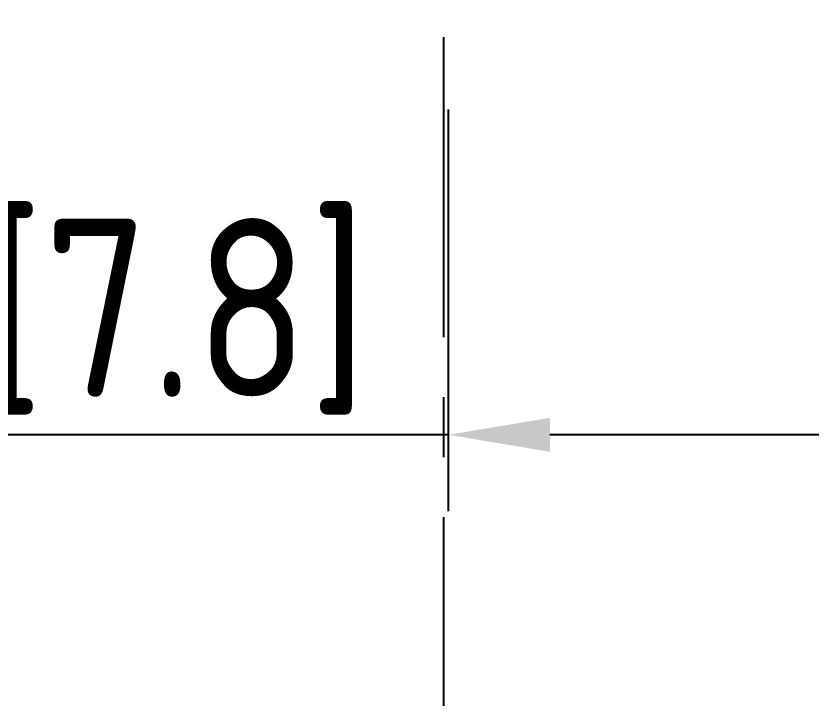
# Model space of a CAD drawing. Header units: millimetres. Extents: x 183355 to 194386, y -190559 to -183233.
# Drawn here: x 185734.6 to 185953.4, y -184737.8 to -184550 of the extents above; entities that cross this region are included whole.
import ezdxf

# ---------------------------------------------------------------- set-up
doc = ezdxf.new("R2010")
doc.units = ezdxf.units.MM
doc.header["$LTSCALE"] = 13
doc.linetypes.add('CENTERX2', pattern=[101.6, 63.5, -12.7, 12.7, -12.7])
doc.layers.add('1', color=4, linetype='Continuous')
doc.layers.add('2细实线', color=3, linetype='Continuous', lineweight=20)
doc.styles.get("Standard").update_dxf_attribs({"font": 'gbenor.shx', "bigfont": 'gbcbig.shx'})
doc.dimstyles.new('英寸 1-10', dxfattribs={"dimscale": 14, "dimtxt": 3.5, "dimasz": 2, "dimexe": 1.5, "dimexo": 0.5, "dimgap": 0.5, "dimtad": 1, "dimtoh": 1, "dimdec": 1, "dimdsep": 46, "dimtxsty": 'Standard', "dimcen": 2.5, "dimclrd": 3, "dimclre": 3, "dimclrt": 3, "dimadec": 0, "dimazin": 2, "dimtfac": 1, "dimtdec": 1, "dimtmove": 0, "dimatfit": 2, "dimfxl": 1, "dimarcsym": 0})

# ---------------------------------------------------------------- blocks, each defined once
blk = doc.blocks.new('*D242')
at = {"layer": '2细实线', "color": 3, "linetype": 'ByBlock', "lineweight": -2}
for p, q in [((185853.53, -184575.72), (185853.53, -184686.29)), ((186052.22, -184575.72), (186052.22, -184686.29)), ((185853.53, -184665.29), (185580.68, -184665.29)), ((186024.22, -184665.29), (185881.53, -184665.29))]:
    blk.add_line(p, q, dxfattribs=at)
at = {"layer": '2细实线', "color": 3, "linetype": 'ByBlock'}
for points in [[(185881.53, -184660.63), (185881.53, -184669.96), (185853.53, -184665.29)], [(186024.22, -184660.63), (186024.22, -184669.96), (186052.22, -184665.29)]]:
    blk.add_solid(points, dxfattribs=at)
at = {"layer": 'Defpoints', "color": 0, "linetype": 'ByBlock'}
for p in [(185853.53, -184568.72), (186052.22, -184568.72), (185853.53, -184665.29)]:
    blk.add_point(p, dxfattribs=at)
at = {"layer": '2细实线', "color": 3, "linetype": 'ByBlock', "insert": (185703.11, -184632.78), "char_height": 49, "attachment_point": 5}
blk.add_mtext('198.7 [7.8]', dxfattribs=at)

msp = doc.modelspace()

# ---------------------------------------------------------------- linework, layer by layer
at = {"layer": '1', "color": 1, "linetype": 'CENTERX2', "lineweight": -3, "ltscale": 0.1}
msp.add_line((185852.215, -184027.546), (185852.215, -185998.969), dxfattribs=at)

# ---------------------------------------------------------------- dimensions: what is measured, and where the dimension line sits
at = {"layer": '2细实线', "linetype": 'ByBlock'}
dim = msp.add_linear_dim(base=(185853.533, -184665.294), p1=(186052.215, -184568.72), p2=(185853.533, -184568.72), dimstyle='英寸 1-10', dxfattribs=at)
dim.commit()
dim.dimension.update_dxf_attribs({"geometry": '*D242', "text_midpoint": (185703.108, -184632.783)})

doc.saveas('drawing.dxf')
